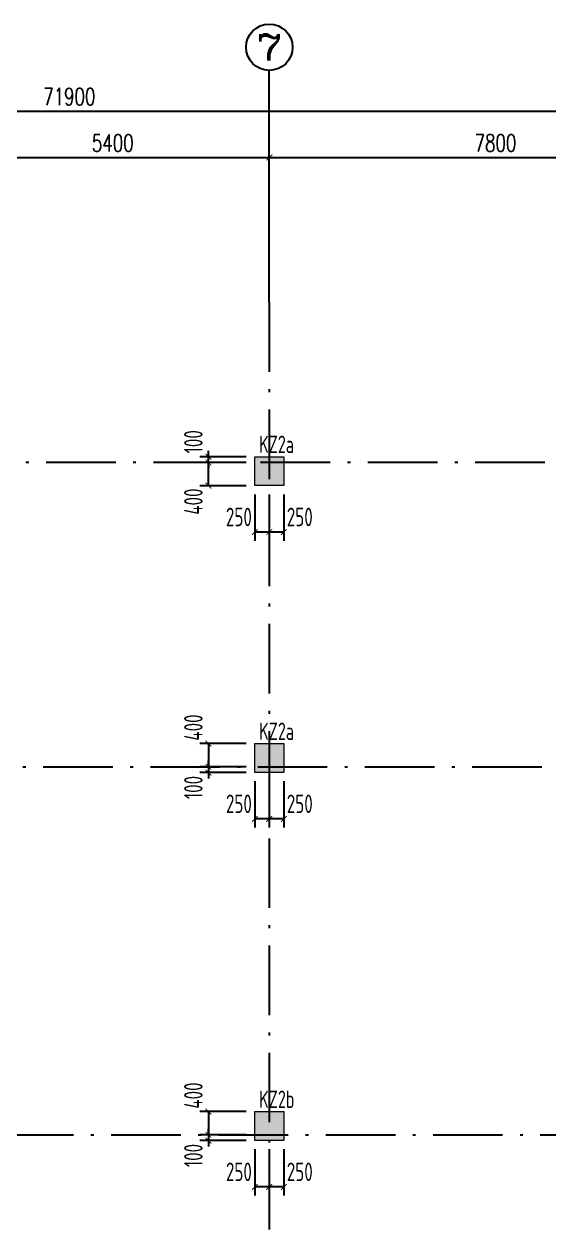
# Model space of a CAD drawing. Extents: x 169490 to 7584583, y -2399407 to 1374371.
# Drawn here: x 501727 to 510778, y 735157 to 755946 of the extents above; entities that cross this region are included whole.
import ezdxf
from ezdxf.enums import TextEntityAlignment as Align

# ---------------------------------------------------------------- set-up
doc = ezdxf.new("R2010")
doc.units = 0
doc.header["$LTSCALE"] = 100
doc.linetypes.add('D3轴线点划线', pattern=[18.5, 12, -3, 0.5, -3])
doc.layers.get('0').update_dxf_attribs({"linetype": 'CONTINUOUS'})
doc.layers.get('DEFPOINTS').update_dxf_attribs({"linetype": 'CONTINUOUS'})
for name, color, linetype in [('AXIS', 3, 'CONTINUOUS'), ('AXIS_TEXT', 4, 'CONTINUOUS'), ('C-AXIS(轴号)', 3, 'CONTINUOUS'), ('C-AXIS-T(字)', 7, 'CONTINUOUS'), ('C-DOTE', 8, 'D3轴线点划线'), ('S-COLU-DIM', 151, 'CONTINUOUS'), ('S-COLU-HATCH', 251, 'CONTINUOUS'), ('S-COLU-TEXT', 7, 'CONTINUOUS')]:
    doc.layers.add(name, color=color, linetype=linetype)
doc.layers.add('S-COLU-LINE1', color=6, linetype='CONTINUOUS', lineweight=18)
doc.styles.add('_TCH_AXIS', font='COMPLEX', dxfattribs={"bigfont": 'GBCBIG'})
doc.styles.add('_TCH_DIM_T3', font='SIMPLEX.shx', dxfattribs={"width": 0.705882, "bigfont": 'GBCBIG.shx'})
doc.styles.add('COMPLEX', font='COMPLEX')
doc.styles.add('TSSD_Dimension', font='Tssdeng.shx', dxfattribs={"width": 0.7, "bigfont": 'tssdchn.shx'})
doc.dimstyles.new('_TCH_ARCH&&100', dxfattribs={"dimtxt": 297.5, "dimasz": 100, "dimexe": 250, "dimexo": 300, "dimgap": 100, "dimtad": 1, "dimdec": 0, "dimzin": 0, "dimdsep": 46, "dimtxsty": '_TCH_DIM_T3', "dimblk": 'ARCHTICK', "dimcen": 0.09, "dimclrt": 7, "dimazin": 2, "dimtfac": 1, "dimtdec": 0, "dimtix": 1, "dimtmove": 2, "dimatfit": 3, "dimfxl": 1, "dimtolj": 1, "dimtzin": 0, "dimarcsym": 0})
doc.dimstyles.new('TSSD_100_100$0', dxfattribs={"dimtxt": 320, "dimasz": 100, "dimexe": 150, "dimexo": 150, "dimgap": 100, "dimtad": 1, "dimdec": 0, "dimzin": 0, "dimdsep": 46, "dimtxsty": 'TSSD_Dimension', "dimblk": 'ARCHTICK', "dimcen": 0, "dimclrt": 7, "dimadec": 1, "dimazin": 0, "dimtfac": 1, "dimtdec": 0, "dimtix": 1, "dimtmove": 2, "dimatfit": 3, "dimldrblk": '_TSDBK', "dimfxl": 1, "dimtolj": 1, "dimtzin": 0, "dimarcsym": 0})

# ---------------------------------------------------------------- blocks, each defined once
blk = doc.blocks.new('_ARCHTICK')
at = {"const_width": 0.15}
blk.add_lwpolyline([(-0.5, -0.5), (0.5, 0.5)], dxfattribs=at)
blk = doc.blocks.new('*D1629')
at = {"layer": 'AXIS', "color": 0, "lineweight": -2, "transparency": 16777216}
for p, q in [((466556, 751446), (466556, 754696)), ((538456, 751446), (538456, 754696)), ((466556, 754446), (538456, 754446))]:
    blk.add_line(p, q, dxfattribs=at)
at = {"layer": 'DEFPOINTS', "color": 0, "transparency": 16777216}
for p in [(538456, 754446), (466556, 751146), (538456, 751146)]:
    blk.add_point(p, dxfattribs=at)
at = {"layer": 'AXIS', "color": 0, "lineweight": -2, "transparency": 16777216, "xscale": 100, "yscale": 100, "zscale": 100, "rotation": 180}
blk.add_blockref('_ARCHTICK', (466556, 754446), dxfattribs=at)
at = {"layer": 'AXIS', "color": 0, "lineweight": -2, "transparency": 16777216, "xscale": 100, "yscale": 100, "zscale": 100}
blk.add_blockref('_ARCHTICK', (538456, 754446), dxfattribs=at)
at = {"layer": 'AXIS', "color": 7, "transparency": 16777216, "insert": (502506, 754695), "char_height": 297.5, "attachment_point": 5, "style": '_TCH_DIM_T3'}
blk.add_mtext('\\A1;71900', dxfattribs=at)
blk = doc.blocks.new('*D1636')
at = {"layer": 'AXIS', "color": 0, "lineweight": -2, "transparency": 16777216}
for p, q in [((500556, 751446), (500556, 753896)), ((505956, 751446), (505956, 753896)), ((500556, 753646), (505956, 753646))]:
    blk.add_line(p, q, dxfattribs=at)
at = {"layer": 'DEFPOINTS', "color": 0, "transparency": 16777216}
for p in [(505956, 753646), (500556, 751146), (505956, 751146)]:
    blk.add_point(p, dxfattribs=at)
at = {"layer": 'AXIS', "color": 0, "lineweight": -2, "transparency": 16777216, "xscale": 100, "yscale": 100, "zscale": 100, "rotation": 180}
blk.add_blockref('_ARCHTICK', (500556, 753646), dxfattribs=at)
at = {"layer": 'AXIS', "color": 0, "lineweight": -2, "transparency": 16777216, "xscale": 100, "yscale": 100, "zscale": 100}
blk.add_blockref('_ARCHTICK', (505956, 753646), dxfattribs=at)
at = {"layer": 'AXIS', "color": 7, "transparency": 16777216, "insert": (503256, 753895), "char_height": 297.5, "attachment_point": 5, "style": '_TCH_DIM_T3'}
blk.add_mtext('\\A1;5400', dxfattribs=at)
blk = doc.blocks.new('*D1637')
at = {"layer": 'AXIS', "color": 0, "lineweight": -2, "transparency": 16777216}
for p, q in [((505956, 751446), (505956, 753896)), ((513756, 751446), (513756, 753896)), ((505956, 753646), (513756, 753646))]:
    blk.add_line(p, q, dxfattribs=at)
at = {"layer": 'DEFPOINTS', "color": 0, "transparency": 16777216}
for p in [(513756, 753646), (505956, 751146), (513756, 751146)]:
    blk.add_point(p, dxfattribs=at)
at = {"layer": 'AXIS', "color": 0, "lineweight": -2, "transparency": 16777216, "xscale": 100, "yscale": 100, "zscale": 100, "rotation": 180}
blk.add_blockref('_ARCHTICK', (505956, 753646), dxfattribs=at)
at = {"layer": 'AXIS', "color": 0, "lineweight": -2, "transparency": 16777216, "xscale": 100, "yscale": 100, "zscale": 100}
blk.add_blockref('_ARCHTICK', (513756, 753646), dxfattribs=at)
at = {"layer": 'AXIS', "color": 7, "transparency": 16777216, "insert": (509856, 753895), "char_height": 297.5, "attachment_point": 5, "style": '_TCH_DIM_T3'}
blk.add_mtext('\\A1;7800', dxfattribs=at)
blk = doc.blocks.new('_AXISO')
blk.add_circle((0, 0), 0.5)
at = {"layer": 'AXIS_TEXT', "style": 'COMPLEX', "width": 1.041667}
blk.add_attdef('A', text='', height=0.56, dxfattribs=at).set_placement((-0.25, -0.28), (0.25, -0.28), align=Align.FIT)
blk = doc.blocks.new('*D3828')
at = {"layer": 'DEFPOINTS', "color": 0, "ltscale": 10, "transparency": 16777216}
for p in [(505956, 747982), (506206, 747982), (505956, 747182)]:
    blk.add_point(p, dxfattribs=at)
at = {"layer": 'S-COLU-DIM', "color": 0, "lineweight": -2, "ltscale": 10, "transparency": 16777216}
for p, q in [((505956, 747832), (505956, 747032)), ((506206, 747832), (506206, 747032)), ((506206, 747182), (505956, 747182))]:
    blk.add_line(p, q, dxfattribs=at)
at = {"layer": 'S-COLU-DIM', "color": 0, "lineweight": -2, "ltscale": 10, "transparency": 16777216, "xscale": 100, "yscale": 100, "zscale": 100, "rotation": 180}
blk.add_blockref('_ARCHTICK', (505956, 747182), dxfattribs=at)
at = {"layer": 'S-COLU-DIM', "color": 0, "lineweight": -2, "ltscale": 10, "transparency": 16777216, "xscale": 100, "yscale": 100, "zscale": 100}
blk.add_blockref('_ARCHTICK', (506206, 747182), dxfattribs=at)
at = {"layer": 'S-COLU-DIM', "color": 7, "ltscale": 10, "transparency": 16777216, "insert": (506481, 747442), "char_height": 320, "attachment_point": 5, "style": 'TSSD_Dimension'}
blk.add_mtext('\\A1;250', dxfattribs=at)
blk = doc.blocks.new('_TSDBK')
blk.add_line((-1, 0), (0, 0))
at = {"const_width": 0.5}
blk.add_lwpolyline([(-0.7, -0.7), (0.7, 0.7)], dxfattribs=at)
blk = doc.blocks.new('*D3829')
at = {"layer": 'DEFPOINTS', "color": 0, "ltscale": 10, "transparency": 16777216}
for p in [(505706, 747982), (505956, 747982), (505706, 747182)]:
    blk.add_point(p, dxfattribs=at)
at = {"layer": 'S-COLU-DIM', "color": 0, "lineweight": -2, "ltscale": 10, "transparency": 16777216}
for p, q in [((505706, 747832), (505706, 747032)), ((505956, 747832), (505956, 747032)), ((505956, 747182), (505706, 747182))]:
    blk.add_line(p, q, dxfattribs=at)
at = {"layer": 'S-COLU-DIM', "color": 0, "lineweight": -2, "ltscale": 10, "transparency": 16777216, "xscale": 100, "yscale": 100, "zscale": 100, "rotation": 180}
blk.add_blockref('_ARCHTICK', (505706, 747182), dxfattribs=at)
at = {"layer": 'S-COLU-DIM', "color": 0, "lineweight": -2, "ltscale": 10, "transparency": 16777216, "xscale": 100, "yscale": 100, "zscale": 100}
blk.add_blockref('_ARCHTICK', (505956, 747182), dxfattribs=at)
at = {"layer": 'S-COLU-DIM', "color": 7, "ltscale": 10, "transparency": 16777216, "insert": (505431, 747442), "char_height": 320, "attachment_point": 5, "style": 'TSSD_Dimension'}
blk.add_mtext('\\A1;250', dxfattribs=at)
blk = doc.blocks.new('*D3830')
at = {"layer": 'DEFPOINTS', "color": 0, "ltscale": 10, "transparency": 16777216}
for p in [(504906, 748382), (505706, 748382), (505706, 747982)]:
    blk.add_point(p, dxfattribs=at)
at = {"layer": 'S-COLU-DIM', "color": 0, "lineweight": -2, "ltscale": 10, "transparency": 16777216}
for p, q in [((505556, 748382), (504756, 748382)), ((504906, 747982), (504906, 748382)), ((505556, 747982), (504756, 747982))]:
    blk.add_line(p, q, dxfattribs=at)
at = {"layer": 'S-COLU-DIM', "color": 0, "lineweight": -2, "ltscale": 10, "transparency": 16777216, "xscale": 100, "yscale": 100, "zscale": 100}
for p, rotation in [((504906, 748382), 90), ((504906, 747982), 270)]:
    blk.add_blockref('_ARCHTICK', p, dxfattribs=dict(at, rotation=rotation))
at = {"layer": 'S-COLU-DIM', "color": 7, "ltscale": 10, "transparency": 16777216, "insert": (504646, 747707), "char_height": 320, "attachment_point": 5, "rotation": 90, "style": 'TSSD_Dimension'}
blk.add_mtext('\\A1;400', dxfattribs=at)
blk = doc.blocks.new('*D3831')
at = {"layer": 'DEFPOINTS', "color": 0, "ltscale": 10, "transparency": 16777216}
for p in [(504906, 748482), (505706, 748482), (505706, 748382)]:
    blk.add_point(p, dxfattribs=at)
at = {"layer": 'S-COLU-DIM', "color": 0, "lineweight": -2, "ltscale": 10, "transparency": 16777216}
for p, q in [((505556, 748482), (504756, 748482)), ((504906, 748482), (504906, 748582)), ((504906, 748382), (504906, 748482)), ((505556, 748382), (504756, 748382)), ((504906, 748382), (504906, 748282))]:
    blk.add_line(p, q, dxfattribs=at)
at = {"layer": 'S-COLU-DIM', "color": 0, "lineweight": -2, "ltscale": 10, "transparency": 16777216, "xscale": 100, "yscale": 100, "zscale": 100}
for p, rotation in [((504906, 748482), 270), ((504906, 748382), 90)]:
    blk.add_blockref('_ARCHTICK', p, dxfattribs=dict(at, rotation=rotation))
at = {"layer": 'S-COLU-DIM', "color": 7, "ltscale": 10, "transparency": 16777216, "insert": (504646, 748740), "char_height": 320, "attachment_point": 5, "rotation": 90, "style": 'TSSD_Dimension'}
blk.add_mtext('\\A1;100', dxfattribs=at)
blk = doc.blocks.new('*D3832')
at = {"layer": 'DEFPOINTS', "color": 0, "ltscale": 10, "transparency": 16777216}
for p in [(505956, 736682), (506206, 736682), (505956, 735882)]:
    blk.add_point(p, dxfattribs=at)
at = {"layer": 'S-COLU-DIM', "color": 0, "lineweight": -2, "ltscale": 10, "transparency": 16777216}
for p, q in [((505956, 736532), (505956, 735732)), ((506206, 736532), (506206, 735732)), ((506206, 735882), (505956, 735882))]:
    blk.add_line(p, q, dxfattribs=at)
at = {"layer": 'S-COLU-DIM', "color": 0, "lineweight": -2, "ltscale": 10, "transparency": 16777216, "xscale": 100, "yscale": 100, "zscale": 100, "rotation": 180}
blk.add_blockref('_ARCHTICK', (505956, 735882), dxfattribs=at)
at = {"layer": 'S-COLU-DIM', "color": 0, "lineweight": -2, "ltscale": 10, "transparency": 16777216, "xscale": 100, "yscale": 100, "zscale": 100}
blk.add_blockref('_ARCHTICK', (506206, 735882), dxfattribs=at)
at = {"layer": 'S-COLU-DIM', "color": 7, "ltscale": 10, "transparency": 16777216, "insert": (506481, 736142), "char_height": 320, "attachment_point": 5, "style": 'TSSD_Dimension'}
blk.add_mtext('\\A1;250', dxfattribs=at)
blk = doc.blocks.new('*D3833')
at = {"layer": 'DEFPOINTS', "color": 0, "ltscale": 10, "transparency": 16777216}
for p in [(505706, 736682), (505956, 736682), (505706, 735882)]:
    blk.add_point(p, dxfattribs=at)
at = {"layer": 'S-COLU-DIM', "color": 0, "lineweight": -2, "ltscale": 10, "transparency": 16777216}
for p, q in [((505706, 736532), (505706, 735732)), ((505956, 736532), (505956, 735732)), ((505956, 735882), (505706, 735882))]:
    blk.add_line(p, q, dxfattribs=at)
at = {"layer": 'S-COLU-DIM', "color": 0, "lineweight": -2, "ltscale": 10, "transparency": 16777216, "xscale": 100, "yscale": 100, "zscale": 100, "rotation": 180}
blk.add_blockref('_ARCHTICK', (505706, 735882), dxfattribs=at)
at = {"layer": 'S-COLU-DIM', "color": 0, "lineweight": -2, "ltscale": 10, "transparency": 16777216, "xscale": 100, "yscale": 100, "zscale": 100}
blk.add_blockref('_ARCHTICK', (505956, 735882), dxfattribs=at)
at = {"layer": 'S-COLU-DIM', "color": 7, "ltscale": 10, "transparency": 16777216, "insert": (505431, 736142), "char_height": 320, "attachment_point": 5, "style": 'TSSD_Dimension'}
blk.add_mtext('\\A1;250', dxfattribs=at)
blk = doc.blocks.new('*D3834')
at = {"layer": 'DEFPOINTS', "color": 0, "ltscale": 10, "transparency": 16777216}
for p in [(505706, 737182), (504906, 736782), (505706, 736782)]:
    blk.add_point(p, dxfattribs=at)
at = {"layer": 'S-COLU-DIM', "color": 0, "lineweight": -2, "ltscale": 10, "transparency": 16777216}
for p, q in [((505556, 737182), (504756, 737182)), ((504906, 737182), (504906, 736782)), ((505556, 736782), (504756, 736782))]:
    blk.add_line(p, q, dxfattribs=at)
at = {"layer": 'S-COLU-DIM', "color": 0, "lineweight": -2, "ltscale": 10, "transparency": 16777216, "xscale": 100, "yscale": 100, "zscale": 100}
for p, rotation in [((504906, 737182), 90), ((504906, 736782), 270)]:
    blk.add_blockref('_ARCHTICK', p, dxfattribs=dict(at, rotation=rotation))
at = {"layer": 'S-COLU-DIM', "color": 7, "ltscale": 10, "transparency": 16777216, "insert": (504646, 737458), "char_height": 320, "attachment_point": 5, "rotation": 90, "style": 'TSSD_Dimension'}
blk.add_mtext('\\A1;400', dxfattribs=at)
blk = doc.blocks.new('*D3835')
at = {"layer": 'DEFPOINTS', "color": 0, "ltscale": 10, "transparency": 16777216}
for p in [(505706, 736782), (504906, 736682), (505706, 736682)]:
    blk.add_point(p, dxfattribs=at)
at = {"layer": 'S-COLU-DIM', "color": 0, "lineweight": -2, "ltscale": 10, "transparency": 16777216}
for p, q in [((505556, 736782), (504756, 736782)), ((504906, 736782), (504906, 736882)), ((504906, 736782), (504906, 736682)), ((505556, 736682), (504756, 736682)), ((504906, 736682), (504906, 736582))]:
    blk.add_line(p, q, dxfattribs=at)
at = {"layer": 'S-COLU-DIM', "color": 0, "lineweight": -2, "ltscale": 10, "transparency": 16777216, "xscale": 100, "yscale": 100, "zscale": 100}
for p, rotation in [((504906, 736782), 270), ((504906, 736682), 90)]:
    blk.add_blockref('_ARCHTICK', p, dxfattribs=dict(at, rotation=rotation))
at = {"layer": 'S-COLU-DIM', "color": 7, "ltscale": 10, "transparency": 16777216, "insert": (504646, 736424), "char_height": 320, "attachment_point": 5, "rotation": 90, "style": 'TSSD_Dimension'}
blk.add_mtext('\\A1;100', dxfattribs=at)
blk = doc.blocks.new('*D3836')
at = {"layer": 'DEFPOINTS', "color": 0, "ltscale": 10, "transparency": 16777216}
for p in [(505956, 743032), (506206, 743032), (505956, 742232)]:
    blk.add_point(p, dxfattribs=at)
at = {"layer": 'S-COLU-DIM', "color": 0, "lineweight": -2, "ltscale": 10, "transparency": 16777216}
for p, q in [((505956, 742882), (505956, 742082)), ((506206, 742882), (506206, 742082)), ((506206, 742232), (505956, 742232))]:
    blk.add_line(p, q, dxfattribs=at)
at = {"layer": 'S-COLU-DIM', "color": 0, "lineweight": -2, "ltscale": 10, "transparency": 16777216, "xscale": 100, "yscale": 100, "zscale": 100, "rotation": 180}
blk.add_blockref('_ARCHTICK', (505956, 742232), dxfattribs=at)
at = {"layer": 'S-COLU-DIM', "color": 0, "lineweight": -2, "ltscale": 10, "transparency": 16777216, "xscale": 100, "yscale": 100, "zscale": 100}
blk.add_blockref('_ARCHTICK', (506206, 742232), dxfattribs=at)
at = {"layer": 'S-COLU-DIM', "color": 7, "ltscale": 10, "transparency": 16777216, "insert": (506481, 742492), "char_height": 320, "attachment_point": 5, "style": 'TSSD_Dimension'}
blk.add_mtext('\\A1;250', dxfattribs=at)
blk = doc.blocks.new('*D3837')
at = {"layer": 'DEFPOINTS', "color": 0, "ltscale": 10, "transparency": 16777216}
for p in [(505706, 743032), (505956, 743032), (505706, 742232)]:
    blk.add_point(p, dxfattribs=at)
at = {"layer": 'S-COLU-DIM', "color": 0, "lineweight": -2, "ltscale": 10, "transparency": 16777216}
for p, q in [((505706, 742882), (505706, 742082)), ((505956, 742882), (505956, 742082)), ((505956, 742232), (505706, 742232))]:
    blk.add_line(p, q, dxfattribs=at)
at = {"layer": 'S-COLU-DIM', "color": 0, "lineweight": -2, "ltscale": 10, "transparency": 16777216, "xscale": 100, "yscale": 100, "zscale": 100, "rotation": 180}
blk.add_blockref('_ARCHTICK', (505706, 742232), dxfattribs=at)
at = {"layer": 'S-COLU-DIM', "color": 0, "lineweight": -2, "ltscale": 10, "transparency": 16777216, "xscale": 100, "yscale": 100, "zscale": 100}
blk.add_blockref('_ARCHTICK', (505956, 742232), dxfattribs=at)
at = {"layer": 'S-COLU-DIM', "color": 7, "ltscale": 10, "transparency": 16777216, "insert": (505431, 742492), "char_height": 320, "attachment_point": 5, "style": 'TSSD_Dimension'}
blk.add_mtext('\\A1;250', dxfattribs=at)
blk = doc.blocks.new('*D3838')
at = {"layer": 'DEFPOINTS', "color": 0, "ltscale": 10, "transparency": 16777216}
for p in [(505706, 743532), (504906, 743132), (505706, 743132)]:
    blk.add_point(p, dxfattribs=at)
at = {"layer": 'S-COLU-DIM', "color": 0, "lineweight": -2, "ltscale": 10, "transparency": 16777216}
for p, q in [((505556, 743532), (504756, 743532)), ((504906, 743532), (504906, 743132)), ((505556, 743132), (504756, 743132))]:
    blk.add_line(p, q, dxfattribs=at)
at = {"layer": 'S-COLU-DIM', "color": 0, "lineweight": -2, "ltscale": 10, "transparency": 16777216, "xscale": 100, "yscale": 100, "zscale": 100}
for p, rotation in [((504906, 743532), 90), ((504906, 743132), 270)]:
    blk.add_blockref('_ARCHTICK', p, dxfattribs=dict(at, rotation=rotation))
at = {"layer": 'S-COLU-DIM', "color": 7, "ltscale": 10, "transparency": 16777216, "insert": (504646, 743808), "char_height": 320, "attachment_point": 5, "rotation": 90, "style": 'TSSD_Dimension'}
blk.add_mtext('\\A1;400', dxfattribs=at)
blk = doc.blocks.new('*D3839')
at = {"layer": 'DEFPOINTS', "color": 0, "ltscale": 10, "transparency": 16777216}
for p in [(504906, 743032), (505706, 743132), (505706, 743032)]:
    blk.add_point(p, dxfattribs=at)
at = {"layer": 'S-COLU-DIM', "color": 0, "lineweight": -2, "ltscale": 10, "transparency": 16777216}
for p, q in [((504906, 743132), (504906, 743232)), ((505556, 743132), (504756, 743132)), ((505556, 743032), (504756, 743032)), ((504906, 743132), (504906, 743032)), ((504906, 743032), (504906, 742932))]:
    blk.add_line(p, q, dxfattribs=at)
at = {"layer": 'S-COLU-DIM', "color": 0, "lineweight": -2, "ltscale": 10, "transparency": 16777216, "xscale": 100, "yscale": 100, "zscale": 100}
for p, rotation in [((504906, 743132), 270), ((504906, 743032), 90)]:
    blk.add_blockref('_ARCHTICK', p, dxfattribs=dict(at, rotation=rotation))
at = {"layer": 'S-COLU-DIM', "color": 7, "ltscale": 10, "transparency": 16777216, "insert": (504646, 742774), "char_height": 320, "attachment_point": 5, "rotation": 90, "style": 'TSSD_Dimension'}
blk.add_mtext('\\A1;100', dxfattribs=at)

msp = doc.modelspace()

# ---------------------------------------------------------------- hatches: boundary and pattern name
at = {"layer": 'S-COLU-HATCH', "ltscale": 10}
h = msp.add_hatch(color=256, dxfattribs=at)
h.dxf.hatch_style = 1
h.paths.add_polyline_path([(505705.9, 748482.3), (506205.9, 748482.3), (506205.9, 747982.3), (505705.9, 747982.3)])
h = msp.add_hatch(color=256, dxfattribs=at)
h.dxf.hatch_style = 1
h.paths.add_polyline_path([(505705.9, 743532.3), (506205.9, 743532.3), (506205.9, 743032.3), (505705.9, 743032.3)])
h = msp.add_hatch(color=256, dxfattribs=at)
h.dxf.hatch_style = 1
h.paths.add_polyline_path([(505705.9, 737182.3), (506205.9, 737182.3), (506205.9, 736682.3), (505705.9, 736682.3)])

# ---------------------------------------------------------------- linework, layer by layer
at = {"layer": 'C-AXIS(轴号)'}
msp.add_line((505955.9, 751146.4), (505955.9, 755146.4), dxfattribs=at)
at = {"layer": 'C-DOTE'}
for p, q in [((505955.9, 751146.4), (505955.9, 734582.5)), ((542155.9, 748382.3), (500555.9, 748382.3)), ((483555.9, 743132.3), (542155.9, 743132.3)), ((464379.5, 736782.3), (542155.9, 736782.3))]:
    msp.add_line(p, q, dxfattribs=at)
at = {"layer": 'S-COLU-LINE1'}
for points in [[(505705.9, 748482.3), (506205.9, 748482.3), (506205.9, 747982.3), (505705.9, 747982.3)], [(505705.9, 743532.3), (506205.9, 743532.3), (506205.9, 743032.3), (505705.9, 743032.3)], [(505705.9, 737182.3), (506205.9, 737182.3), (506205.9, 736682.3), (505705.9, 736682.3)]]:
    msp.add_lwpolyline(points, close=True, dxfattribs=at)

# ---------------------------------------------------------------- block references
at = {"layer": 'C-AXIS(轴号)'}
ref = msp.add_blockref('_AXISO', (505955.9, 755546.4), dxfattribs=dict(at, xscale=800, yscale=800, zscale=800))
ref.add_attrib('A', '7', dxfattribs={"layer": 'C-AXIS-T(字)', "height": 452.5, "style": '_TCH_AXIS', "width": 1.5}).set_placement((505729.6, 755320.2), (506182.1, 755320.2), align=Align.FIT)

# ---------------------------------------------------------------- texts
at = {"layer": 'S-COLU-TEXT', "color": 3, "style": 'TSSD_Dimension', "width": 0.7}
for s, p in [('KZ2a', (505779.4, 748544.9)), ('KZ2a', (505779.4, 743594.9)), ('KZ2b', (505779.4, 737244.9))]:
    msp.add_text(s, height=300, dxfattribs=at).set_placement(p)

# ---------------------------------------------------------------- dimensions: what is measured, and where the dimension line sits
at = {"layer": 'AXIS'}
for p1, p2, distance, picture, middle in [((466555.9, 751146.4), (538455.9, 751146.4), 3300, '*D1629', (502505.9, 754695.2)), ((500555.9, 751146.4), (505955.9, 751146.4), 2500, '*D1636', (503255.9, 753895.2)), ((505955.9, 751146.4), (513755.9, 751146.4), 2500, '*D1637', (509855.9, 753895.2))]:
    dim = msp.add_aligned_dim(p1=p1, p2=p2, distance=distance, dimstyle='_TCH_ARCH&&100', dxfattribs=at)
    dim.commit()
    dim.dimension.update_dxf_attribs({"geometry": picture, "text_midpoint": middle})
at = {"layer": 'S-COLU-DIM', "ltscale": 10}
for base, p1, p2, picture, middle in [((504905.9, 748482.3), (505705.9, 748382.3), (505705.9, 748482.3), '*D3831', (504645.9, 748740.3)), ((504905.9, 748382.3), (505705.9, 747982.3), (505705.9, 748382.3), '*D3830', (504645.9, 747707)), ((504905.9, 743132.3), (505705.9, 743532.3), (505705.9, 743132.3), '*D3838', (504645.9, 743807.6)), ((504905.9, 743032.3), (505705.9, 743132.3), (505705.9, 743032.3), '*D3839', (504645.9, 742774.2)), ((504905.9, 736782.3), (505705.9, 737182.3), (505705.9, 736782.3), '*D3834', (504645.9, 737457.6)), ((504905.9, 736682.3), (505705.9, 736782.3), (505705.9, 736682.3), '*D3835', (504645.9, 736424.2))]:
    dim = msp.add_linear_dim(base=base, p1=p1, p2=p2, angle=270, dimstyle='TSSD_100_100$0', dxfattribs=at)
    dim.commit()
    dim.dimension.update_dxf_attribs({"geometry": picture, "text_midpoint": middle, "dimtype": 160})
for base, p1, p2, picture, middle in [((505705.9, 747182.3), (505955.9, 747982.3), (505705.9, 747982.3), '*D3829', (505430.6, 747442.3)), ((505955.9, 747182.3), (506205.9, 747982.3), (505955.9, 747982.3), '*D3828', (506481.2, 747442.3)), ((505705.9, 742232.3), (505955.9, 743032.3), (505705.9, 743032.3), '*D3837', (505430.6, 742492.3)), ((505955.9, 742232.3), (506205.9, 743032.3), (505955.9, 743032.3), '*D3836', (506481.2, 742492.3)), ((505705.9, 735882.3), (505955.9, 736682.3), (505705.9, 736682.3), '*D3833', (505430.6, 736142.3)), ((505955.9, 735882.3), (506205.9, 736682.3), (505955.9, 736682.3), '*D3832', (506481.2, 736142.3))]:
    dim = msp.add_linear_dim(base=base, p1=p1, p2=p2, dimstyle='TSSD_100_100$0', dxfattribs=at)
    dim.commit()
    dim.dimension.update_dxf_attribs({"geometry": picture, "text_midpoint": middle, "dimtype": 160})

doc.saveas('drawing.dxf')
